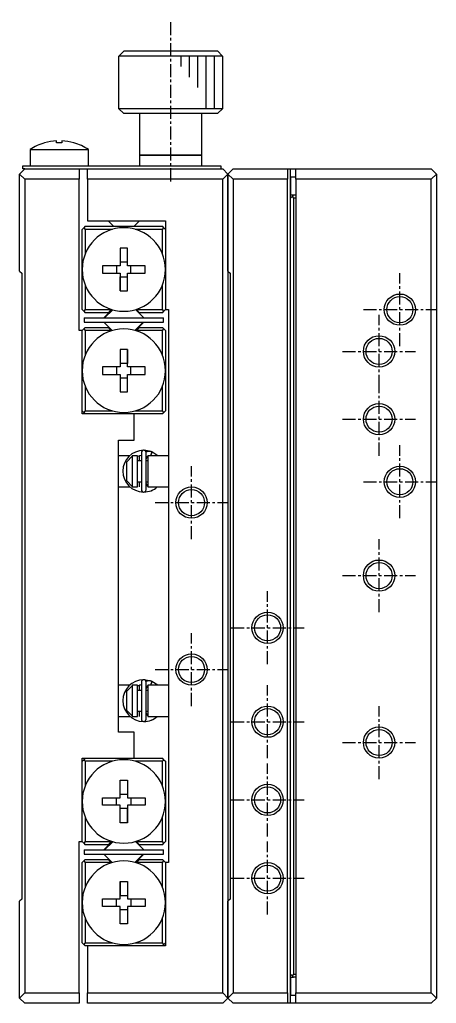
# Model space of a CAD drawing. Extents: x 10 to 337, y 10 to 237.
# Drawn here: x 25.8 to 65.8, y 92.1 to 186.4 of the extents above; entities that cross this region are included whole.
import ezdxf

# ---------------------------------------------------------------- set-up
doc = ezdxf.new("R2010")
doc.units = 0
doc.linetypes.add('CENTER', pattern=[2, 1.25, -0.25, 0.25, -0.25])
doc.layers.get('0').update_dxf_attribs({"linetype": 'CONTINUOUS'})
doc.layers.add('CENTER', color=1, linetype='CENTER')

msp = doc.modelspace()

# ---------------------------------------------------------------- linework, layer by layer
at = {"color": 7, "linetype": 'CONTINUOUS'}
for p, q in [((35.362, 182.89), (35.864, 183.39)), ((35.864, 183.39), (44.828, 183.39)), ((44.828, 183.39), (45.33, 182.89)), ((35.346, 182.39), (35.362, 182.39)), ((35.346, 182.39), (35.346, 177.89)), ((45.33, 182.89), (35.362, 182.89)), ((35.362, 182.39), (35.362, 182.89)), ((45.33, 182.89), (45.33, 182.39)), ((45.33, 182.39), (45.346, 182.39)), ((45.346, 177.89), (45.346, 182.39)), ((35.346, 177.89), (45.346, 177.89)), ((35.346, 177.89), (35.846, 177.39)), ((44.846, 177.39), (35.846, 177.39)), ((37.346, 177.39), (37.346, 173.39)), ((43.346, 173.39), (43.346, 177.39)), ((44.846, 177.39), (45.346, 177.89)), ((28.247, 174.583), (28.244, 174.589)), ((29.386, 174.583), (29.386, 174.776)), ((29.906, 174.583), (29.386, 174.583)), ((29.906, 174.776), (29.906, 174.583)), ((31.048, 174.589), (31.045, 174.583)), ((26.846, 173.932), (32.446, 173.932)), ((26.846, 173.932), (26.846, 172.39)), ((32.446, 172.39), (32.446, 173.932)), ((37.346, 173.39), (43.346, 173.39)), ((43.346, 173.39), (37.346, 173.39)), ((37.346, 173.39), (37.346, 172.39)), ((43.346, 172.39), (43.346, 173.39)), ((25.846, 171.59), (26.346, 172.09)), ((26.146, 172.09), (26.146, 172.39)), ((26.146, 172.39), (28.146, 172.39)), ((26.346, 172.09), (26.146, 172.09)), ((26.346, 172.09), (31.546, 172.09)), ((28.146, 172.39), (28.396, 172.39)), ((28.396, 172.39), (30.896, 172.39)), ((30.896, 172.39), (43.146, 172.39)), ((31.546, 172.09), (32.346, 172.09)), ((31.546, 172.09), (31.546, 171.09)), ((32.346, 172.09), (45.346, 172.09)), ((32.346, 171.09), (32.346, 172.09)), ((43.146, 172.39), (45.146, 172.39)), ((45.146, 172.39), (45.146, 172.09)), ((45.846, 171.59), (45.346, 172.09)), ((45.846, 171.59), (46.346, 172.09)), ((46.346, 172.09), (51.546, 172.09)), ((51.546, 172.09), (51.546, 171.09)), ((51.546, 172.09), (51.846, 172.09)), ((51.846, 171.313), (51.846, 172.09)), ((51.846, 172.09), (52.346, 172.09)), ((52.346, 171.09), (52.346, 172.09)), ((52.346, 172.09), (65.346, 172.09)), ((65.846, 171.59), (65.346, 172.09)), ((25.846, 162.29), (25.846, 171.59)), ((26.346, 171.09), (25.846, 171.59)), ((26.346, 171.09), (26.346, 93.09)), ((31.546, 171.09), (26.346, 171.09)), ((31.546, 156.59), (31.546, 171.09)), ((45.346, 171.09), (32.346, 171.09)), ((32.346, 171.09), (32.346, 167.09)), ((45.346, 171.09), (45.846, 171.59)), ((45.346, 93.09), (45.346, 171.09)), ((46.346, 171.09), (45.846, 171.59)), ((45.846, 162.29), (45.846, 171.59)), ((45.846, 171.59), (45.846, 162.29)), ((51.546, 171.09), (46.346, 171.09)), ((46.346, 171.09), (46.346, 93.09)), ((51.546, 93.09), (51.546, 171.09)), ((51.846, 171.313), (52.346, 171.313)), ((51.846, 171.313), (52.346, 171.313)), ((51.846, 169.59), (51.846, 171.313)), ((51.846, 171.313), (51.846, 169.59)), ((65.346, 171.09), (52.346, 171.09)), ((52.346, 171.09), (52.346, 93.09)), ((65.346, 171.09), (65.846, 171.59)), ((65.346, 93.09), (65.346, 171.09)), ((65.846, 171.59), (65.846, 92.59)), ((51.846, 169.59), (52.146, 169.59)), ((51.846, 169.59), (52.146, 169.59)), ((51.846, 169.29), (51.846, 169.59)), ((51.996, 169.44), (51.846, 169.29)), ((51.846, 94.89), (51.846, 169.29)), ((52.146, 169.59), (51.996, 169.44)), ((51.996, 169.44), (52.146, 169.29)), ((52.146, 169.59), (52.346, 169.59)), ((52.146, 169.29), (52.146, 94.89)), ((52.346, 169.29), (52.146, 169.29)), ((32.346, 167.09), (39.846, 167.09)), ((34.346, 167.09), (34.596, 166.84)), ((37.096, 166.84), (37.346, 167.09)), ((39.846, 167.09), (39.846, 158.59)), ((31.846, 166.29), (31.996, 166.44)), ((31.846, 162.44), (31.846, 166.29)), ((32.146, 166.59), (31.996, 166.44)), ((31.996, 166.44), (32.146, 166.29)), ((32.146, 166.59), (39.546, 166.59)), ((32.146, 166.29), (32.146, 163.959)), ((34.761, 166.29), (32.146, 166.29)), ((34.596, 166.84), (34.846, 166.59)), ((36.846, 166.59), (37.096, 166.84)), ((39.546, 166.29), (36.931, 166.29)), ((39.696, 166.44), (39.546, 166.59)), ((39.546, 166.29), (39.696, 166.44)), ((39.546, 163.959), (39.546, 166.29)), ((39.696, 166.44), (39.846, 166.29)), ((36.206, 164.475), (35.486, 164.475)), ((35.486, 164.475), (35.486, 162.8)), ((35.486, 164.475), (35.486, 163.128)), ((36.206, 162.8), (36.206, 164.475)), ((25.846, 162.29), (26.046, 162.09)), ((31.846, 158.59), (31.846, 162.44)), ((35.486, 162.8), (33.811, 162.8)), ((33.811, 162.8), (33.811, 162.08)), ((35.158, 162.8), (35.158, 162.08)), ((35.486, 163.128), (35.486, 162.8)), ((36.206, 163.128), (35.486, 163.128)), ((37.882, 162.8), (36.206, 162.8)), ((36.534, 162.08), (36.534, 162.8)), ((37.882, 162.08), (37.882, 162.8)), ((45.846, 162.29), (46.046, 162.09)), ((45.846, 162.29), (45.846, 101.89)), ((26.046, 162.09), (26.046, 102.09)), ((33.811, 162.08), (35.486, 162.08)), ((35.486, 162.08), (35.486, 160.404)), ((35.486, 162.08), (35.486, 161.752)), ((35.486, 160.404), (35.486, 161.752)), ((35.486, 161.752), (36.206, 161.752)), ((36.206, 162.08), (37.882, 162.08)), ((36.206, 160.404), (36.206, 162.08)), ((46.046, 162.09), (46.046, 102.09)), ((32.146, 160.92), (32.146, 158.59)), ((35.486, 160.404), (36.206, 160.404)), ((39.546, 158.59), (39.546, 160.92)), ((31.996, 158.44), (31.846, 158.59)), ((32.146, 158.59), (31.996, 158.44)), ((31.996, 158.44), (32.146, 158.29)), ((32.146, 158.59), (34.636, 158.59)), ((34.733, 158.598), (33.925, 157.79)), ((33.995, 157.79), (34.788, 158.582)), ((34.336, 158.29), (34.636, 158.59)), ((34.636, 158.59), (34.665, 158.618)), ((37.767, 157.79), (36.959, 158.598)), ((37.027, 158.618), (37.056, 158.59)), ((37.056, 158.59), (39.546, 158.59)), ((37.056, 158.59), (37.356, 158.29)), ((39.696, 158.44), (39.546, 158.59)), ((39.546, 158.29), (39.696, 158.44)), ((39.846, 158.59), (39.696, 158.44)), ((39.846, 158.59), (40.146, 158.59)), ((40.146, 158.59), (40.146, 105.59)), ((32.046, 157.79), (39.646, 157.79)), ((32.046, 157.79), (32.046, 157.39)), ((34.336, 158.29), (32.146, 158.29)), ((39.546, 158.29), (37.356, 158.29)), ((39.646, 157.39), (39.646, 157.79)), ((31.846, 156.59), (31.546, 156.59)), ((31.846, 156.59), (31.996, 156.74)), ((31.846, 148.59), (31.846, 156.59)), ((32.146, 156.89), (31.996, 156.74)), ((31.996, 156.74), (32.146, 156.59)), ((32.046, 157.39), (39.646, 157.39)), ((32.146, 156.89), (34.336, 156.89)), ((34.636, 156.59), (32.146, 156.59)), ((32.146, 156.59), (32.146, 154.259)), ((33.925, 157.39), (34.733, 156.582)), ((34.636, 156.59), (34.336, 156.89)), ((34.665, 156.561), (34.636, 156.59)), ((37.697, 157.39), (36.904, 156.597)), ((36.959, 156.582), (37.767, 157.39)), ((37.056, 156.59), (37.027, 156.561)), ((37.356, 156.89), (37.056, 156.59)), ((39.546, 156.59), (37.056, 156.59)), ((37.356, 156.89), (39.546, 156.89)), ((39.696, 156.74), (39.546, 156.89)), ((39.546, 156.59), (39.696, 156.74)), ((39.546, 154.259), (39.546, 156.59)), ((39.696, 156.74), (39.846, 156.59)), ((39.846, 156.59), (39.846, 152.74)), ((36.206, 154.775), (35.486, 154.775)), ((35.486, 154.775), (35.486, 153.1)), ((36.206, 153.1), (36.206, 154.775)), ((36.206, 154.775), (36.206, 153.428)), ((35.486, 153.1), (33.811, 153.1)), ((33.811, 153.1), (33.811, 152.38)), ((35.158, 153.1), (35.158, 152.38)), ((36.206, 153.428), (35.486, 153.428)), ((36.206, 153.1), (36.206, 153.428)), ((37.882, 153.1), (36.206, 153.1)), ((36.534, 152.38), (36.534, 153.1)), ((37.882, 152.38), (37.882, 153.1)), ((33.811, 152.38), (35.486, 152.38)), ((35.486, 152.38), (35.486, 150.704)), ((35.486, 152.052), (36.206, 152.052)), ((36.206, 152.38), (37.882, 152.38)), ((36.206, 150.704), (36.206, 152.38)), ((36.206, 152.052), (36.206, 152.38)), ((36.206, 150.704), (36.206, 152.052)), ((39.846, 152.74), (39.846, 148.89)), ((32.146, 151.22), (32.146, 148.89)), ((39.546, 148.89), (39.546, 151.22)), ((35.486, 150.704), (36.206, 150.704)), ((31.996, 148.74), (31.846, 148.89)), ((36.846, 148.59), (31.846, 148.59)), ((32.146, 148.89), (31.996, 148.74)), ((31.996, 148.74), (32.146, 148.59)), ((32.146, 148.89), (34.761, 148.89)), ((39.546, 148.59), (36.846, 148.59)), ((36.846, 146.09), (36.846, 148.59)), ((36.931, 148.89), (39.546, 148.89)), ((39.696, 148.74), (39.546, 148.89)), ((39.546, 148.59), (39.696, 148.74)), ((39.846, 148.89), (39.696, 148.74)), ((35.346, 146.09), (36.846, 146.09)), ((35.346, 144.165), (35.346, 146.09)), ((36.417, 144.59), (35.346, 144.59)), ((36.146, 144.006), (36.646, 144.535)), ((36.646, 144.59), (36.646, 144.535)), ((37.146, 144.59), (36.646, 144.59)), ((36.646, 144.535), (36.646, 141.644)), ((37.146, 144.531), (37.532, 144.64)), ((37.146, 141.59), (37.146, 144.59)), ((37.346, 144.59), (37.306, 144.59)), ((37.346, 144.09), (37.346, 144.59)), ((37.532, 144.881), (37.532, 141.331)), ((38.465, 144.976), (37.783, 145.105)), ((37.976, 144.95), (37.972, 144.948)), ((38.01, 144.963), (37.976, 144.95)), ((37.982, 141.331), (37.982, 144.881)), ((37.982, 144.281), (38.146, 144.533)), ((38.044, 144.974), (38.01, 144.963)), ((38.078, 144.984), (38.044, 144.974)), ((38.113, 144.992), (38.078, 144.984)), ((38.149, 144.998), (38.113, 144.992)), ((38.146, 144.59), (38.146, 141.59)), ((40.146, 144.59), (38.146, 144.59)), ((38.184, 145.002), (38.149, 144.998)), ((38.22, 145.005), (38.184, 145.002)), ((38.256, 145.006), (38.22, 145.005)), ((38.292, 145.005), (38.256, 145.006)), ((38.328, 145.002), (38.292, 145.005)), ((38.363, 144.997), (38.328, 145.002)), ((38.398, 144.991), (38.363, 144.997)), ((38.433, 144.983), (38.398, 144.991)), ((38.406, 144.602), (38.399, 144.59)), ((38.413, 144.616), (38.406, 144.602)), ((38.542, 144.945), (38.41, 144.59)), ((38.42, 144.63), (38.413, 144.616)), ((38.428, 144.646), (38.42, 144.63)), ((38.435, 144.662), (38.428, 144.646)), ((38.468, 144.973), (38.433, 144.983)), ((38.443, 144.678), (38.435, 144.662)), ((38.451, 144.695), (38.443, 144.678)), ((38.458, 144.713), (38.451, 144.695)), ((38.466, 144.73), (38.458, 144.713)), ((38.542, 144.945), (38.465, 144.976)), ((38.473, 144.748), (38.466, 144.73)), ((38.502, 144.962), (38.468, 144.973)), ((38.48, 144.766), (38.473, 144.748)), ((38.487, 144.783), (38.48, 144.766)), ((38.494, 144.801), (38.487, 144.783)), ((38.5, 144.817), (38.494, 144.801)), ((38.506, 144.834), (38.5, 144.817)), ((38.534, 144.949), (38.502, 144.962)), ((38.512, 144.849), (38.506, 144.834)), ((38.517, 144.864), (38.512, 144.849)), ((38.521, 144.878), (38.517, 144.864)), ((38.525, 144.891), (38.521, 144.878)), ((38.529, 144.902), (38.525, 144.891)), ((38.531, 144.913), (38.529, 144.902)), ((38.533, 144.922), (38.531, 144.913)), ((39.097, 144.59), (38.533, 144.949)), ((38.533, 144.949), (38.534, 144.949)), ((38.535, 144.931), (38.533, 144.922)), ((38.534, 144.949), (38.536, 144.946)), ((38.536, 144.937), (38.535, 144.931)), ((38.536, 144.946), (38.536, 144.943)), ((38.536, 144.943), (38.536, 144.937)), ((38.575, 144.93), (38.542, 144.945)), ((35.346, 142.015), (35.346, 144.165)), ((36.146, 142.173), (36.146, 144.006)), ((37.532, 144.09), (37.146, 144.09)), ((37.532, 144.09), (37.346, 144.09)), ((38.146, 144.09), (37.982, 144.09)), ((38.146, 144.09), (37.982, 144.09)), ((35.346, 122.165), (35.346, 142.015)), ((35.346, 141.59), (36.456, 141.59)), ((36.646, 141.644), (36.146, 142.173)), ((36.646, 141.644), (36.646, 141.59)), ((36.646, 141.59), (37.146, 141.59)), ((37.146, 142.09), (37.532, 142.09)), ((37.346, 141.59), (37.346, 142.09)), ((37.346, 142.09), (37.532, 142.09)), ((37.982, 142.09), (38.146, 142.09)), ((37.982, 142.09), (38.146, 142.09)), ((38.146, 141.679), (37.982, 141.932)), ((38.146, 141.59), (40.146, 141.59)), ((38.48, 141.243), (38.481, 141.243)), ((38.481, 141.243), (38.483, 141.244)), ((38.483, 141.244), (38.484, 141.244)), ((38.484, 141.244), (38.485, 141.245)), ((38.485, 141.245), (38.488, 141.246)), ((38.488, 141.246), (38.489, 141.246)), ((38.489, 141.246), (38.49, 141.247)), ((38.49, 141.247), (38.491, 141.247)), ((38.491, 141.247), (38.493, 141.247)), ((38.493, 141.247), (38.494, 141.248)), ((38.494, 141.248), (38.495, 141.248)), ((38.495, 141.248), (38.496, 141.249)), ((38.496, 141.249), (38.499, 141.25)), ((38.499, 141.25), (38.534, 141.263)), ((38.531, 141.263), (38.533, 141.263)), ((38.533, 141.263), (38.532, 141.264)), ((38.533, 141.264), (38.571, 141.28)), ((38.534, 141.263), (38.533, 141.263)), ((37.146, 122.531), (37.532, 122.64)), ((37.532, 122.881), (37.532, 119.331)), ((38.465, 122.976), (37.783, 123.105)), ((37.976, 122.95), (37.972, 122.948)), ((38.01, 122.963), (37.976, 122.95)), ((37.982, 119.331), (37.982, 122.881)), ((38.044, 122.974), (38.01, 122.963)), ((38.078, 122.984), (38.044, 122.974)), ((38.113, 122.992), (38.078, 122.984)), ((38.149, 122.998), (38.113, 122.992)), ((38.184, 123.002), (38.149, 122.998)), ((38.22, 123.005), (38.184, 123.002)), ((38.256, 123.006), (38.22, 123.005)), ((38.292, 123.005), (38.256, 123.006)), ((38.328, 123.002), (38.292, 123.005)), ((38.363, 122.997), (38.328, 123.002)), ((38.398, 122.991), (38.363, 122.997)), ((38.433, 122.983), (38.398, 122.991)), ((38.406, 122.602), (38.399, 122.59)), ((38.413, 122.616), (38.406, 122.602)), ((38.543, 122.944), (38.41, 122.59)), ((38.42, 122.63), (38.413, 122.616)), ((38.428, 122.646), (38.42, 122.63)), ((38.435, 122.662), (38.428, 122.646)), ((38.468, 122.973), (38.433, 122.983)), ((38.443, 122.678), (38.435, 122.662)), ((38.451, 122.695), (38.443, 122.678)), ((38.458, 122.713), (38.451, 122.695)), ((38.466, 122.73), (38.458, 122.713)), ((38.575, 122.93), (38.465, 122.976)), ((38.473, 122.748), (38.466, 122.73)), ((38.502, 122.962), (38.468, 122.973)), ((38.48, 122.766), (38.473, 122.748)), ((38.487, 122.783), (38.48, 122.766)), ((38.494, 122.801), (38.487, 122.783)), ((38.5, 122.817), (38.494, 122.801)), ((38.506, 122.834), (38.5, 122.817)), ((38.534, 122.949), (38.502, 122.962)), ((38.512, 122.849), (38.506, 122.834)), ((38.517, 122.864), (38.512, 122.849)), ((38.521, 122.878), (38.517, 122.864)), ((38.525, 122.891), (38.521, 122.878)), ((38.529, 122.902), (38.525, 122.891)), ((38.531, 122.913), (38.529, 122.902)), ((38.533, 122.922), (38.531, 122.913)), ((39.097, 122.59), (38.533, 122.949)), ((38.533, 122.949), (38.534, 122.949)), ((38.535, 122.931), (38.533, 122.922)), ((38.534, 122.949), (38.536, 122.946)), ((38.536, 122.937), (38.535, 122.931)), ((38.536, 122.946), (38.536, 122.943)), ((38.536, 122.943), (38.536, 122.937)), ((38.542, 122.945), (38.543, 122.944)), ((36.417, 122.59), (35.346, 122.59)), ((35.346, 120.015), (35.346, 122.165)), ((36.146, 122.006), (36.646, 122.535)), ((36.146, 120.173), (36.146, 122.006)), ((36.646, 122.59), (36.646, 122.535)), ((37.146, 122.59), (36.646, 122.59)), ((36.646, 122.535), (36.646, 119.644)), ((37.146, 119.59), (37.146, 122.59)), ((37.532, 122.09), (37.146, 122.09)), ((37.346, 122.59), (37.306, 122.59)), ((37.346, 122.09), (37.346, 122.59)), ((37.532, 122.09), (37.346, 122.09)), ((37.982, 122.281), (38.146, 122.533)), ((38.146, 122.09), (37.982, 122.09)), ((38.146, 122.09), (37.982, 122.09)), ((38.146, 122.59), (38.146, 119.59)), ((40.146, 122.59), (38.146, 122.59)), ((35.346, 118.09), (35.346, 120.015)), ((36.646, 119.644), (36.146, 120.173)), ((37.146, 120.09), (37.532, 120.09)), ((37.346, 119.59), (37.346, 120.09)), ((37.346, 120.09), (37.532, 120.09)), ((37.982, 120.09), (38.146, 120.09)), ((37.982, 120.09), (38.146, 120.09)), ((38.146, 119.679), (37.982, 119.932)), ((35.346, 119.59), (36.456, 119.59)), ((36.646, 119.644), (36.646, 119.59)), ((36.646, 119.59), (37.146, 119.59)), ((38.146, 119.59), (40.146, 119.59)), ((38.48, 119.243), (38.481, 119.243)), ((38.481, 119.243), (38.483, 119.244)), ((38.483, 119.244), (38.484, 119.244)), ((38.484, 119.244), (38.485, 119.245)), ((38.485, 119.245), (38.488, 119.246)), ((38.488, 119.246), (38.489, 119.246)), ((38.489, 119.246), (38.49, 119.247)), ((38.49, 119.247), (38.491, 119.247)), ((38.491, 119.247), (38.493, 119.247)), ((38.493, 119.247), (38.494, 119.248)), ((38.494, 119.248), (38.495, 119.248)), ((38.495, 119.248), (38.496, 119.249)), ((38.496, 119.249), (38.499, 119.25)), ((38.499, 119.25), (38.534, 119.263)), ((38.531, 119.263), (38.533, 119.263)), ((38.533, 119.263), (38.532, 119.264)), ((38.533, 119.264), (38.571, 119.28)), ((38.534, 119.263), (38.533, 119.263)), ((36.846, 118.09), (35.346, 118.09)), ((36.846, 115.59), (36.846, 118.09)), ((31.846, 115.59), (36.846, 115.59)), ((31.846, 107.59), (31.846, 115.59)), ((31.846, 115.29), (31.996, 115.44)), ((32.146, 115.59), (31.996, 115.44)), ((31.996, 115.44), (32.146, 115.29)), ((32.146, 115.29), (32.146, 112.959)), ((34.761, 115.29), (32.146, 115.29)), ((36.846, 115.59), (39.546, 115.59)), ((39.546, 115.29), (36.931, 115.29)), ((39.696, 115.44), (39.546, 115.59)), ((39.546, 115.29), (39.696, 115.44)), ((39.546, 112.959), (39.546, 115.29)), ((39.696, 115.44), (39.846, 115.29)), ((39.846, 115.29), (39.846, 111.44)), ((35.486, 113.475), (36.206, 113.475)), ((35.486, 111.8), (35.486, 113.475)), ((36.206, 113.475), (36.206, 111.8)), ((36.206, 113.475), (36.206, 112.128)), ((33.811, 111.8), (35.486, 111.8)), ((33.811, 111.08), (33.811, 111.8)), ((35.158, 111.08), (35.158, 111.8)), ((35.486, 112.128), (36.206, 112.128)), ((36.206, 112.128), (36.206, 111.8)), ((36.206, 111.8), (37.882, 111.8)), ((36.534, 111.8), (36.534, 111.08)), ((37.882, 111.8), (37.882, 111.08)), ((39.846, 111.44), (39.846, 107.59)), ((35.486, 111.08), (33.811, 111.08)), ((35.486, 109.404), (35.486, 111.08)), ((36.206, 110.752), (35.486, 110.752)), ((36.206, 111.08), (36.206, 109.404)), ((37.882, 111.08), (36.206, 111.08)), ((36.206, 111.08), (36.206, 110.752)), ((36.206, 109.404), (36.206, 110.752)), ((32.146, 109.92), (32.146, 107.59)), ((36.206, 109.404), (35.486, 109.404)), ((39.546, 107.59), (39.546, 109.92)), ((31.546, 107.59), (31.846, 107.59)), ((31.546, 93.09), (31.546, 107.59)), ((31.996, 107.44), (31.846, 107.59)), ((32.146, 107.59), (31.996, 107.44)), ((32.146, 107.59), (34.636, 107.59)), ((34.733, 107.598), (33.925, 106.79)), ((33.995, 106.79), (34.788, 107.582)), ((34.336, 107.29), (34.636, 107.59)), ((34.636, 107.59), (34.665, 107.618)), ((37.767, 106.79), (36.959, 107.598)), ((37.027, 107.618), (37.056, 107.59)), ((37.056, 107.59), (39.546, 107.59)), ((37.056, 107.59), (37.356, 107.29)), ((39.696, 107.44), (39.546, 107.59)), ((39.846, 107.59), (39.696, 107.44)), ((31.996, 107.44), (32.146, 107.29)), ((32.046, 106.79), (32.046, 106.39)), ((32.046, 106.79), (39.646, 106.79)), ((34.336, 107.29), (32.146, 107.29)), ((39.546, 107.29), (37.356, 107.29)), ((39.546, 107.29), (39.696, 107.44)), ((39.646, 106.39), (39.646, 106.79)), ((31.846, 105.59), (31.996, 105.74)), ((32.146, 105.89), (31.996, 105.74)), ((31.996, 105.74), (32.146, 105.59)), ((32.046, 106.39), (39.646, 106.39)), ((32.146, 105.89), (34.336, 105.89)), ((33.925, 106.39), (34.733, 105.582)), ((34.636, 105.59), (34.336, 105.89)), ((37.697, 106.39), (36.904, 105.597)), ((36.959, 105.582), (37.767, 106.39)), ((37.356, 105.89), (37.056, 105.59)), ((37.356, 105.89), (39.546, 105.89)), ((39.696, 105.74), (39.546, 105.89)), ((39.546, 105.59), (39.696, 105.74)), ((39.696, 105.74), (39.846, 105.59)), ((31.846, 101.74), (31.846, 105.59)), ((34.636, 105.59), (32.146, 105.59)), ((32.146, 105.59), (32.146, 103.259)), ((34.665, 105.561), (34.636, 105.59)), ((37.056, 105.59), (37.027, 105.561)), ((39.546, 105.59), (37.056, 105.59)), ((39.546, 103.259), (39.546, 105.59)), ((40.146, 105.59), (39.846, 105.59)), ((39.846, 105.59), (39.846, 97.59)), ((35.486, 103.775), (36.206, 103.775)), ((35.486, 102.1), (35.486, 103.775)), ((35.486, 103.775), (35.486, 102.428)), ((36.206, 103.775), (36.206, 102.1)), ((26.046, 102.09), (25.846, 101.89)), ((25.846, 92.59), (25.846, 101.89)), ((33.811, 102.1), (35.486, 102.1)), ((33.811, 101.38), (33.811, 102.1)), ((35.158, 101.38), (35.158, 102.1)), ((35.486, 102.1), (35.486, 102.428)), ((35.486, 102.428), (36.206, 102.428)), ((36.206, 102.1), (37.882, 102.1)), ((36.534, 102.1), (36.534, 101.38)), ((37.882, 102.1), (37.882, 101.38)), ((46.046, 102.09), (45.846, 101.89)), ((45.846, 92.59), (45.846, 101.89)), ((45.846, 101.89), (45.846, 92.59)), ((31.846, 97.89), (31.846, 101.74)), ((35.486, 101.38), (33.811, 101.38)), ((35.486, 99.704), (35.486, 101.38)), ((35.486, 101.052), (35.486, 101.38)), ((35.486, 99.704), (35.486, 101.052)), ((36.206, 101.052), (35.486, 101.052)), ((36.206, 101.38), (36.206, 99.704)), ((37.882, 101.38), (36.206, 101.38)), ((32.146, 100.22), (32.146, 97.89)), ((39.546, 97.89), (39.546, 100.22)), ((36.206, 99.704), (35.486, 99.704)), ((31.996, 97.74), (31.846, 97.89)), ((32.146, 97.89), (31.996, 97.74)), ((31.996, 97.74), (32.146, 97.59)), ((32.146, 97.89), (34.761, 97.89)), ((32.346, 97.59), (32.146, 97.59)), ((39.846, 97.59), (32.346, 97.59)), ((32.346, 97.59), (32.346, 93.09)), ((36.931, 97.89), (39.546, 97.89)), ((39.696, 97.74), (39.546, 97.89)), ((39.546, 97.59), (39.696, 97.74)), ((39.846, 97.89), (39.696, 97.74)), ((51.846, 94.89), (51.996, 94.74)), ((51.846, 94.59), (51.846, 94.89)), ((51.846, 94.59), (52.146, 94.59)), ((51.846, 94.59), (52.146, 94.59)), ((51.846, 92.866), (51.846, 94.59)), ((51.846, 94.59), (51.846, 92.866)), ((52.146, 94.89), (51.996, 94.74)), ((51.996, 94.74), (52.146, 94.59)), ((52.146, 94.89), (52.346, 94.89)), ((52.346, 94.59), (52.146, 94.59)), ((25.846, 92.59), (26.346, 93.09)), ((26.346, 92.09), (25.846, 92.59)), ((26.346, 93.09), (31.546, 93.09)), ((31.546, 93.09), (31.546, 92.09)), ((32.346, 93.09), (45.346, 93.09)), ((32.346, 92.09), (32.346, 93.09)), ((45.846, 92.59), (45.346, 93.09)), ((45.346, 92.09), (45.846, 92.59)), ((45.846, 92.59), (46.346, 93.09)), ((46.346, 92.09), (45.846, 92.59)), ((46.346, 93.09), (51.546, 93.09)), ((51.546, 93.09), (51.546, 92.09)), ((51.846, 92.866), (52.346, 92.866)), ((51.846, 92.866), (52.346, 92.866)), ((51.846, 92.09), (51.846, 92.866)), ((52.346, 93.09), (65.346, 93.09)), ((52.346, 92.09), (52.346, 93.09)), ((65.846, 92.59), (65.346, 93.09)), ((65.346, 92.09), (65.846, 92.59)), ((31.546, 92.09), (26.346, 92.09)), ((45.346, 92.09), (32.346, 92.09)), ((51.546, 92.09), (46.346, 92.09)), ((51.846, 92.09), (51.546, 92.09)), ((52.346, 92.09), (51.846, 92.09)), ((65.346, 92.09), (52.346, 92.09))]:
    msp.add_line(p, q, dxfattribs=at)
at = {"color": 3, "linetype": 'CONTINUOUS'}
for p, q in [((41.346, 181.89), (41.346, 182.89)), ((42.146, 180.89), (42.146, 182.89)), ((42.946, 179.89), (42.946, 182.89)), ((43.746, 177.89), (43.746, 182.89)), ((44.546, 177.89), (44.546, 182.89))]:
    msp.add_line(p, q, dxfattribs=at)
for centre in [(62.346, 158.59), (60.346, 154.59), (60.346, 148.09), (62.346, 142.09), (42.346, 140.09), (60.346, 133.09), (49.646, 128.09), (42.346, 124.09), (49.646, 119.09), (60.346, 117.09), (49.646, 111.59), (49.646, 104.09)]:
    msp.add_circle(centre, 1.5, dxfattribs=at)
at = {"color": 7, "linetype": 'CONTINUOUS'}
for centre in [(62.346, 158.59), (60.346, 154.59), (60.346, 148.09), (62.346, 142.09), (42.346, 140.09), (60.346, 133.09), (49.646, 128.09), (42.346, 124.09), (49.646, 119.09), (60.346, 117.09), (49.646, 111.59), (49.646, 104.09)]:
    msp.add_circle(centre, 1.25, dxfattribs=at)
for centre, radius, start, end in [((29.646, 169.79), 5, 106.28584, 124.0558), ((29.646, 169.79), 4.993, 92.98477, 106.27255), ((29.646, 169.79), 4.993, 73.72745, 87.01523), ((29.646, 169.79), 5, 55.9442, 73.71416), ((35.846, 162.44), 4, 0, 180), ((35.846, 162.44), 4, 180, 0), ((35.846, 152.74), 4, 0, 180), ((35.846, 152.74), 4, 180, 0), ((37.757, 143.106), 1.999, 90.6188, 269.31237), ((37.757, 144.881), 0.225, 0, 180), ((37.755, 143.111), 2.004, 270.77476, 310.59902), ((37.757, 141.331), 0.225, 180, 0), ((37.757, 121.106), 1.999, 90.6188, 269.31237), ((37.757, 122.881), 0.225, 0, 180), ((37.757, 119.331), 0.225, 180, 0), ((37.755, 121.111), 2.004, 270.77476, 310.59902), ((35.846, 111.44), 4, 0, 180), ((35.846, 111.44), 4, 180, 0), ((35.846, 101.74), 4, 0, 180), ((35.846, 101.74), 4, 180, 0)]:
    msp.add_arc(centre, radius, start, end, dxfattribs=at)
at = {"layer": 'CENTER', "color": 1, "linetype": 'CENTER'}
for p, q in [((40.346, 170.89), (40.346, 186.39)), ((62.346, 155.09), (62.346, 162.09)), ((58.846, 158.59), (65.846, 158.59)), ((60.346, 151.09), (60.346, 158.09)), ((56.846, 154.59), (63.846, 154.59)), ((60.346, 144.59), (60.346, 151.59)), ((56.846, 148.09), (63.846, 148.09)), ((62.346, 138.59), (62.346, 145.59)), ((42.346, 136.59), (42.346, 143.59)), ((58.846, 142.09), (65.846, 142.09)), ((38.846, 140.09), (45.846, 140.09)), ((60.346, 129.59), (60.346, 136.59)), ((56.846, 133.09), (63.846, 133.09)), ((49.646, 124.59), (49.646, 131.59)), ((42.346, 120.59), (42.346, 127.59)), ((46.146, 128.09), (53.146, 128.09)), ((38.846, 124.09), (45.846, 124.09)), ((49.646, 115.59), (49.646, 122.59)), ((60.346, 113.59), (60.346, 120.59)), ((46.146, 119.09), (53.146, 119.09)), ((56.846, 117.09), (63.846, 117.09)), ((49.646, 108.09), (49.646, 115.09)), ((46.146, 111.59), (53.146, 111.59)), ((49.646, 100.59), (49.646, 107.59)), ((46.146, 104.09), (53.146, 104.09))]:
    msp.add_line(p, q, dxfattribs=at)

doc.saveas('drawing.dxf')
